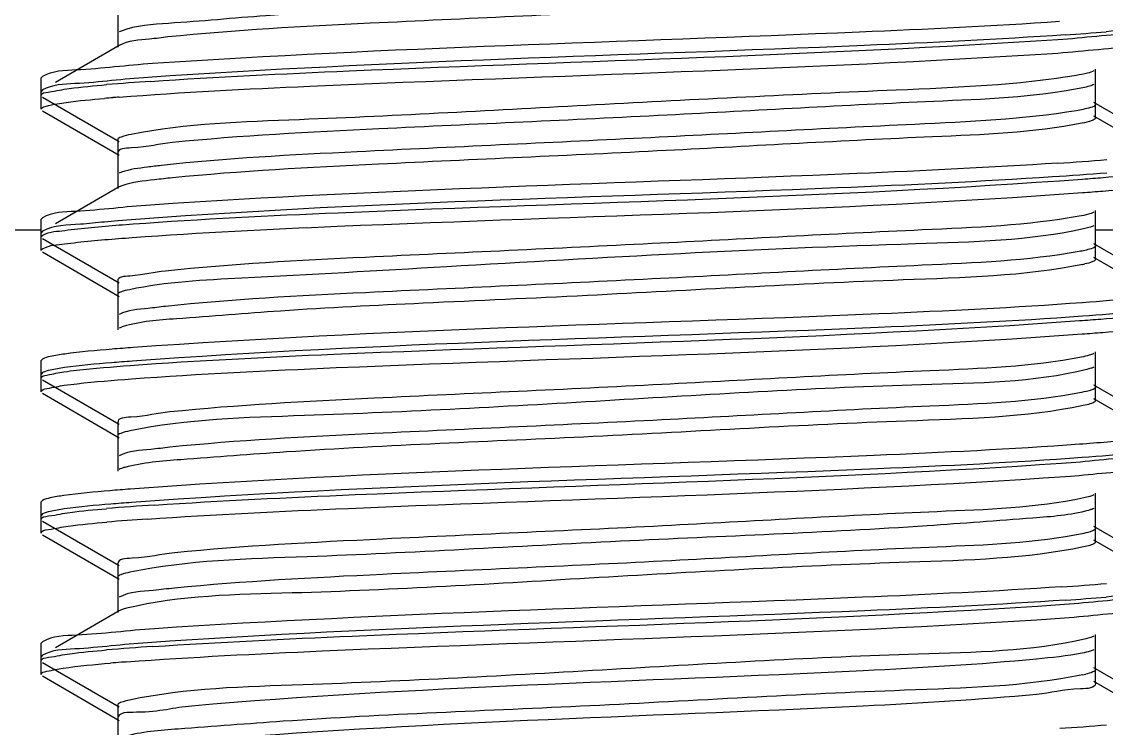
# Model space of a CAD drawing. Extents: x 1725261 to 1937680, y 860327 to 1571294.
# Drawn here: x 1825653.7 to 1825836.4, y 1253251.3 to 1253370.3 of the extents above; entities that cross this region are included whole.
import ezdxf

# ---------------------------------------------------------------- set-up
doc = ezdxf.new("R2010")
doc.units = 0
doc.header["$LTSCALE"] = 1000
doc.header["$MEASUREMENT"] = 0

msp = doc.modelspace()

# ---------------------------------------------------------------- linework, layer by layer
at = {"linetype": 'Continuous'}
for p, q in [((1825669.89, 1253374.23), (1825669.89, 1253368.28)), ((1825669.89, 1253371.96), (1825669.89, 1253366)), ((1825670.48, 1253368.73), (1825670.15, 1253368.58)), ((1825670.15, 1253366.3), (1825659.39, 1253360.08)), ((1825834.61, 1253356.37), (1825834.61, 1253362.33)), ((1825657.22, 1253361.1), (1825657, 1253360.84)), ((1825657, 1253357.86), (1825657, 1253360.84)), ((1825657, 1253357.86), (1825657, 1253360.84)), ((1825657.22, 1253358.82), (1825657, 1253358.56)), ((1825657, 1253355.58), (1825657, 1253358.56)), ((1825657, 1253355.58), (1825657, 1253358.56)), ((1825834.61, 1253354.1), (1825834.61, 1253360.05)), ((1825657.22, 1253357.6), (1825670.15, 1253350.12)), ((1825847.28, 1253349.19), (1825834.35, 1253356.68)), ((1825657.22, 1253355.32), (1825670.15, 1253347.84)), ((1825847.28, 1253346.92), (1825834.35, 1253354.4)), ((1825669.89, 1253350.42), (1825669.89, 1253344.47)), ((1825669.89, 1253348.14), (1825669.89, 1253342.19)), ((1825670.54, 1253344.94), (1825670.15, 1253344.77)), ((1825670.15, 1253342.49), (1825659.39, 1253336.26)), ((1825670.58, 1253342.68), (1825670.15, 1253342.49)), ((1825834.61, 1253332.56), (1825834.61, 1253338.51)), ((1825657.22, 1253337.29), (1825657, 1253337.03)), ((1825657, 1253334.05), (1825657, 1253337.03)), ((1825657, 1253334.05), (1825657, 1253337.03)), ((1825657, 1253335.18), (1825508.17, 1253335.18)), ((1825657.22, 1253335.01), (1825657, 1253334.75)), ((1825657, 1253331.77), (1825657, 1253334.75)), ((1825657, 1253331.77), (1825657, 1253334.75)), ((1825834.61, 1253330.28), (1825834.61, 1253336.24)), ((1825996.33, 1253335.18), (1825834.61, 1253335.18)), ((1825657.22, 1253333.79), (1825670.15, 1253326.31)), ((1825847.28, 1253325.38), (1825834.35, 1253332.86)), ((1825657.22, 1253331.51), (1825670.15, 1253324.03)), ((1825847.28, 1253323.1), (1825834.35, 1253330.58)), ((1825669.89, 1253326.61), (1825669.89, 1253320.66)), ((1825669.89, 1253324.33), (1825669.89, 1253318.38)), ((1825834.61, 1253308.75), (1825834.61, 1253314.7)), ((1825657.22, 1253313.47), (1825657, 1253313.21)), ((1825657, 1253310.24), (1825657, 1253313.21)), ((1825657, 1253310.24), (1825657, 1253313.21)), ((1825657.22, 1253311.2), (1825657, 1253310.94)), ((1825657, 1253307.96), (1825657, 1253310.94)), ((1825657, 1253307.96), (1825657, 1253310.94)), ((1825834.61, 1253306.47), (1825834.61, 1253312.42)), ((1825657.22, 1253309.98), (1825670.15, 1253302.49)), ((1825847.28, 1253301.57), (1825834.35, 1253309.05)), ((1825657.22, 1253307.7), (1825670.15, 1253300.22)), ((1825833.16, 1253305.76), (1825832.55, 1253305.62)), ((1825847.28, 1253299.29), (1825834.35, 1253306.77)), ((1825669.89, 1253302.8), (1825669.89, 1253296.84)), ((1825669.89, 1253300.52), (1825669.89, 1253294.56)), ((1825834.61, 1253284.94), (1825834.61, 1253290.89)), ((1825657.22, 1253289.66), (1825657, 1253289.4)), ((1825657, 1253286.42), (1825657, 1253289.4)), ((1825657, 1253286.42), (1825657, 1253289.4)), ((1825657.22, 1253287.38), (1825657, 1253287.12)), ((1825657, 1253284.15), (1825657, 1253287.12)), ((1825657, 1253284.15), (1825657, 1253287.12)), ((1825834.61, 1253282.66), (1825834.61, 1253288.61)), ((1825657.22, 1253286.16), (1825670.15, 1253278.68)), ((1825657.22, 1253283.88), (1825670.15, 1253276.4)), ((1825847.28, 1253277.76), (1825834.35, 1253285.24)), ((1825833.45, 1253282.02), (1825832.6, 1253281.82)), ((1825847.28, 1253275.48), (1825834.35, 1253282.96)), ((1825669.89, 1253278.98), (1825669.89, 1253273.03)), ((1825669.89, 1253276.7), (1825669.89, 1253270.75)), ((1825670.15, 1253271.05), (1825659.39, 1253264.83)), ((1825834.61, 1253261.12), (1825834.61, 1253267.08)), ((1825657.22, 1253265.85), (1825657, 1253265.59)), ((1825657, 1253262.61), (1825657, 1253265.59)), ((1825657, 1253262.61), (1825657, 1253265.59)), ((1825657.22, 1253263.57), (1825657, 1253263.31)), ((1825834.61, 1253258.84), (1825834.61, 1253264.8)), ((1825657, 1253260.33), (1825657, 1253263.31)), ((1825657, 1253260.33), (1825657, 1253263.31)), ((1825657.22, 1253262.35), (1825670.15, 1253254.87)), ((1825657.22, 1253260.07), (1825670.15, 1253252.59)), ((1825847.28, 1253253.94), (1825834.35, 1253261.42)), ((1825847.28, 1253251.66), (1825834.35, 1253259.15)), ((1825669.89, 1253255.17), (1825669.89, 1253249.22)), ((1825669.89, 1253252.89), (1825669.89, 1253246.94))]:
    msp.add_line(p, q, dxfattribs=at)
for centre, radius, start, end in [((1825802.14, 1253776.83), 409.64, 273.8317, 274.8033), ((1825702.99, 1252943.52), 417.65, 93.7819, 94.8008), ((1825692.5, 1253070.1), 288.36, 94.6548, 94.9427), ((1825696.75, 1253018.07), 340.57, 94.4875, 94.6577), ((1825800.5, 1253776.04), 430.46, 273.7005, 274.7995), ((1825693.9, 1253032.66), 305.03, 94.5049, 94.936), ((1825828.55, 1253348.77), 19.75, 281.4586, 282.5217), ((1825703.84, 1252861.33), 428.44, 93.7138, 94.7991), ((1825702.23, 1252879.32), 408.11, 93.8416, 94.804), ((1825801.31, 1253694.32), 420.14, 273.7655, 274.8009), ((1825802.24, 1253680.38), 408.44, 273.8398, 274.8035), ((1825703.43, 1252842.7), 423.24, 93.7464, 94.7999), ((1825696.71, 1252923.92), 339.47, 94.4273, 94.7392), ((1825701.26, 1252865.57), 397.99, 94.2964, 94.4317), ((1825828.83, 1253278.28), 18.39, 281.5273, 283.0317), ((1825800.9, 1253675.71), 425.36, 273.7325, 274.8002)]:
    msp.add_arc(centre, radius, start, end, dxfattribs=at)
for points, knots in [([(1825830.94, 1253379.05), (1825820.09, 1253377.36), (1825791.27, 1253376.28), (1825753.6, 1253374.29), (1825719.2, 1253372.66), (1825697, 1253371.63), (1825681.33, 1253370.14), (1825672.99, 1253369.7), (1825670.48, 1253368.73)], [0, 0, 0, 0, 0.204799, 0.536352, 0.704101, 0.847377, 0.949834, 1, 1, 1, 1]), ([(1825832.08, 1253376.97), (1825823.55, 1253375.37), (1825799.66, 1253374.48), (1825759.83, 1253372.2), (1825717.2, 1253370.32), (1825689.68, 1253368.92), (1825678.36, 1253367.74)], [0, 0, 0, 0, 0.169059, 0.463606, 0.77817, 1, 1, 1, 1]), ([(1825828.58, 1253370.32), (1825817.36, 1253369.57), (1825766.42, 1253367.13), (1825715.42, 1253365.91), (1825675.76, 1253363.26)], [0, 0, 0, 0, 0.220558, 1, 1, 1, 1]), ([(1825828.28, 1253367.32), (1825832.68, 1253367.61), (1825838.84, 1253368.46), (1825845.57, 1253368.53), (1825847.27, 1253369.51)], [0, 0, 0, 0, 0.69148, 1, 1, 1, 1]), ([(1825678.36, 1253367.74), (1825677.32, 1253367.63), (1825674.61, 1253367.23), (1825671.65, 1253367.18), (1825670.15, 1253366.3)], [0, 0, 0, 0, 0.374179, 1, 1, 1, 1]), ([(1825829.52, 1253368.1), (1825818.24, 1253367.33), (1825766.73, 1253364.85), (1825715.16, 1253363.66), (1825674.99, 1253360.93)], [0, 0, 0, 0, 0.219186, 1, 1, 1, 1]), ([(1825675.44, 1253360.26), (1825686.59, 1253361.01), (1825737.53, 1253363.46), (1825788.54, 1253364.69), (1825828.28, 1253367.32)], [0, 0, 0, 0, 0.219018, 1, 1, 1, 1]), ([(1825827.39, 1253364.98), (1825832, 1253365.28), (1825838.45, 1253366.17), (1825845.49, 1253366.21), (1825847.27, 1253367.23)], [0, 0, 0, 0, 0.692236, 1, 1, 1, 1]), ([(1825670.11, 1253357.6), (1825680.81, 1253358.44), (1825733.24, 1253361.04), (1825785.72, 1253362.29), (1825827.39, 1253364.98)], [0, 0, 0, 0, 0.204514, 1, 1, 1, 1]), ([(1825675.76, 1253363.26), (1825671.47, 1253362.97), (1825665.46, 1253362.14), (1825658.89, 1253362.06), (1825657.23, 1253361.1)], [0, 0, 0, 0, 0.691063, 1, 1, 1, 1]), ([(1825834.35, 1253362.03), (1825834.02, 1253361.84), (1825833.03, 1253361.57), (1825832.04, 1253361.37), (1825831.41, 1253361.27)], [0, 0, 0, 0, 0.371353, 1, 1, 1, 1]), ([(1825674.99, 1253360.93), (1825670.88, 1253360.65), (1825665.11, 1253359.85), (1825658.83, 1253359.74), (1825657.23, 1253358.82)], [0, 0, 0, 0, 0.690332, 1, 1, 1, 1]), ([(1825831.41, 1253361.27), (1825821.4, 1253359.6), (1825794.27, 1253358.57), (1825750.65, 1253356.35), (1825707.75, 1253353.92), (1825681.47, 1253353.15), (1825672.15, 1253351.31)], [0, 0, 0, 0, 0.190819, 0.5086, 0.821571, 1, 1, 1, 1]), ([(1825657, 1253357.86), (1825657, 1253358.31), (1825659.36, 1253358.59), (1825660.55, 1253358.91), (1825661.74, 1253359.06)], [0, 0, 0, 0, 0.27103, 1, 1, 1, 1]), ([(1825832.47, 1253359.18), (1825824.24, 1253357.51), (1825800.73, 1253356.74), (1825761.29, 1253354.37), (1825718.48, 1253352.53), (1825690.67, 1253351.11), (1825679.1, 1253349.95)], [0, 0, 0, 0, 0.163938, 0.456535, 0.773032, 1, 1, 1, 1]), ([(1825834.35, 1253359.75), (1825834.13, 1253359.62), (1825833.5, 1253359.41), (1825832.86, 1253359.26), (1825832.47, 1253359.18)], [0, 0, 0, 0, 0.390278, 1, 1, 1, 1]), ([(1825659.7, 1253356.49), (1825660.2, 1253356.57), (1825662.84, 1253356.96), (1825665.5, 1253357.21), (1825667.66, 1253357.39)], [0, 0, 0, 0, 0.190856, 1, 1, 1, 1]), ([(1825657, 1253355.58), (1825657, 1253355.86), (1825658.28, 1253356.2), (1825659.02, 1253356.37), (1825659.7, 1253356.49)], [0, 0, 0, 0, 0.282056, 1, 1, 1, 1]), ([(1825831.41, 1253355.31), (1825822.42, 1253353.82), (1825797.93, 1253352.78), (1825757.56, 1253350.6), (1825715.24, 1253348.67), (1825688.2, 1253347.3), (1825677.25, 1253346.08)], [0, 0, 0, 0, 0.176994, 0.474556, 0.786113, 1, 1, 1, 1]), ([(1825834.61, 1253356.37), (1825834.61, 1253356.05), (1825833.09, 1253355.66), (1825832.22, 1253355.45), (1825831.41, 1253355.31)], [0, 0, 0, 0, 0.282326, 1, 1, 1, 1]), ([(1825832.38, 1253353.21), (1825824.1, 1253351.56), (1825800.56, 1253350.76), (1825761.11, 1253348.42), (1825718.39, 1253346.58), (1825690.64, 1253345.15), (1825679.1, 1253344)], [0, 0, 0, 0, 0.164905, 0.457517, 0.773479, 1, 1, 1, 1]), ([(1825834.61, 1253354.1), (1825834.61, 1253353.86), (1825833.6, 1253353.47), (1825832.94, 1253353.32), (1825832.38, 1253353.21)], [0, 0, 0, 0, 0.292289, 1, 1, 1, 1]), ([(1825672.15, 1253351.31), (1825671.58, 1253351.2), (1825670.92, 1253351.05), (1825669.89, 1253350.66), (1825669.89, 1253350.42)], [0, 0, 0, 0, 0.708966, 1, 1, 1, 1]), ([(1825679.1, 1253349.95), (1825676.8, 1253349.72), (1825674.64, 1253349.02), (1825669.88, 1253348.98), (1825669.89, 1253348.14)], [0, 0, 0, 0, 0.733597, 1, 1, 1, 1]), ([(1825677.25, 1253346.08), (1825676.47, 1253346), (1825674.23, 1253345.7), (1825671.93, 1253345.46), (1825670.54, 1253344.94)], [0, 0, 0, 0, 0.346189, 1, 1, 1, 1]), ([(1825828.28, 1253346.48), (1825817.01, 1253345.74), (1825766.06, 1253343.3), (1825715.05, 1253342.09), (1825675.44, 1253339.42)], [0, 0, 0, 0, 0.221566, 1, 1, 1, 1]), ([(1825827.39, 1253344.15), (1825815.33, 1253343.37), (1825762.84, 1253340.86), (1825710.27, 1253339.93), (1825669.94, 1253336.75)], [0, 0, 0, 0, 0.230084, 1, 1, 1, 1]), ([(1825679.1, 1253344), (1825678.1, 1253343.9), (1825675.25, 1253343.56), (1825672.34, 1253343.31), (1825670.58, 1253342.68)], [0, 0, 0, 0, 0.349753, 1, 1, 1, 1]), ([(1825672.47, 1253336.24), (1825683.99, 1253337.08), (1825737.32, 1253339.68), (1825790.73, 1253340.72), (1825832.46, 1253343.8)], [0, 0, 0, 0, 0.216266, 1, 1, 1, 1]), ([(1825832.46, 1253343.8), (1825833.61, 1253343.88), (1825837.35, 1253344.18), (1825841.09, 1253344.51), (1825843.67, 1253344.88)], [0, 0, 0, 0, 0.307531, 1, 1, 1, 1]), ([(1825832.42, 1253341.52), (1825833.57, 1253341.6), (1825837.32, 1253341.9), (1825841.07, 1253342.23), (1825843.65, 1253342.6)], [0, 0, 0, 0, 0.307522, 1, 1, 1, 1]), ([(1825672.34, 1253333.95), (1825683.84, 1253334.79), (1825737.21, 1253337.39), (1825790.64, 1253338.44), (1825832.42, 1253341.52)], [0, 0, 0, 0, 0.215878, 1, 1, 1, 1]), ([(1825675.44, 1253339.42), (1825671.22, 1253339.14), (1825665.31, 1253338.32), (1825658.87, 1253338.23), (1825657.23, 1253337.29)], [0, 0, 0, 0, 0.690751, 1, 1, 1, 1]), ([(1825667.66, 1253336.56), (1825666.31, 1253336.44), (1825662.88, 1253335.98), (1825659.11, 1253336.09), (1825657.22, 1253335.01)], [0, 0, 0, 0, 0.38257, 1, 1, 1, 1]), ([(1825831.85, 1253337.53), (1825823.15, 1253335.97), (1825799.04, 1253335.03), (1825759.02, 1253332.78), (1825716.49, 1253330.88), (1825689.14, 1253329.49), (1825677.95, 1253328.3)], [0, 0, 0, 0, 0.171902, 0.467529, 0.781017, 1, 1, 1, 1]), ([(1825834.35, 1253338.21), (1825834.07, 1253338.05), (1825833.22, 1253337.8), (1825832.38, 1253337.63), (1825831.85, 1253337.53)], [0, 0, 0, 0, 0.37809, 1, 1, 1, 1]), ([(1825657, 1253334.05), (1825657, 1253334.17), (1825658.41, 1253335.06), (1825659.71, 1253334.97), (1825660.96, 1253335.15)], [0, 0, 0, 0, 0.088842, 1, 1, 1, 1]), ([(1825660.96, 1253335.15), (1825661.7, 1253335.25), (1825665.52, 1253335.71), (1825669.36, 1253336.01), (1825672.47, 1253336.24)], [0, 0, 0, 0, 0.19158, 1, 1, 1, 1]), ([(1825832.83, 1253335.45), (1825823.51, 1253333.37), (1825787.34, 1253332.61), (1825740.13, 1253329.89), (1825696.03, 1253327.31), (1825678.09, 1253326.47), (1825671.88, 1253325.16)], [0, 0, 0, 0, 0.17752, 0.667782, 0.88196, 1, 1, 1, 1]), ([(1825834.35, 1253335.93), (1825834.16, 1253335.83), (1825833.66, 1253335.65), (1825833.14, 1253335.52), (1825832.83, 1253335.45)], [0, 0, 0, 0, 0.399432, 1, 1, 1, 1]), ([(1825657, 1253331.77), (1825657, 1253331.89), (1825658.4, 1253332.78), (1825659.68, 1253332.69), (1825660.93, 1253332.86)], [0, 0, 0, 0, 0.089015, 1, 1, 1, 1]), ([(1825660.93, 1253332.86), (1825661.66, 1253332.97), (1825665.45, 1253333.43), (1825669.26, 1253333.73), (1825672.34, 1253333.95)], [0, 0, 0, 0, 0.191545, 1, 1, 1, 1]), ([(1825831.85, 1253331.58), (1825823.15, 1253330.02), (1825799.04, 1253329.07), (1825759.02, 1253326.83), (1825716.49, 1253324.93), (1825689.14, 1253323.54), (1825677.95, 1253322.35)], [0, 0, 0, 0, 0.171902, 0.467529, 0.781017, 1, 1, 1, 1]), ([(1825834.61, 1253332.56), (1825834.61, 1253332.28), (1825833.33, 1253331.88), (1825832.55, 1253331.7), (1825831.85, 1253331.58)], [0, 0, 0, 0, 0.286129, 1, 1, 1, 1]), ([(1825832.47, 1253329.42), (1825822.55, 1253327.4), (1825794.49, 1253326.76), (1825757.53, 1253324.51), (1825722.56, 1253322.94), (1825699.44, 1253321.83), (1825682.66, 1253320.42), (1825673.7, 1253319.83), (1825670.81, 1253318.94)], [0, 0, 0, 0, 0.187537, 0.516126, 0.6871, 0.835564, 0.944057, 1, 1, 1, 1]), ([(1825834.61, 1253330.28), (1825834.61, 1253330.08), (1825833.83, 1253329.72), (1825833.28, 1253329.59), (1825832.83, 1253329.49)], [0, 0, 0, 0, 0.300005, 1, 1, 1, 1]), ([(1825677.95, 1253328.3), (1825675.94, 1253328.08), (1825674.02, 1253327.49), (1825669.88, 1253327.35), (1825669.89, 1253326.61)], [0, 0, 0, 0, 0.733399, 1, 1, 1, 1]), ([(1825671.88, 1253325.16), (1825671.37, 1253325.06), (1825670.77, 1253324.92), (1825669.89, 1253324.55), (1825669.89, 1253324.33)], [0, 0, 0, 0, 0.704879, 1, 1, 1, 1]), ([(1825843.67, 1253324.04), (1825842.95, 1253323.94), (1825839.23, 1253323.48), (1825835.49, 1253323.18), (1825832.46, 1253322.96)], [0, 0, 0, 0, 0.191299, 1, 1, 1, 1]), ([(1825677.95, 1253322.35), (1825676.97, 1253322.24), (1825674.39, 1253321.86), (1825671.58, 1253321.79), (1825670.15, 1253320.96)], [0, 0, 0, 0, 0.373077, 1, 1, 1, 1]), ([(1825832.46, 1253322.96), (1825821.03, 1253322.12), (1825767.7, 1253319.52), (1825714.29, 1253318.45), (1825672.47, 1253315.4)], [0, 0, 0, 0, 0.214619, 1, 1, 1, 1]), ([(1825832.42, 1253320.68), (1825820.97, 1253319.84), (1825767.61, 1253317.23), (1825714.17, 1253316.17), (1825672.34, 1253313.12)], [0, 0, 0, 0, 0.214875, 1, 1, 1, 1]), ([(1825831.93, 1253319.95), (1825833.12, 1253320.03), (1825836.99, 1253320.33), (1825840.86, 1253320.67), (1825843.52, 1253321.04)], [0, 0, 0, 0, 0.307277, 1, 1, 1, 1]), ([(1825843.65, 1253321.76), (1825842.94, 1253321.66), (1825839.21, 1253321.2), (1825835.45, 1253320.9), (1825832.42, 1253320.68)], [0, 0, 0, 0, 0.191309, 1, 1, 1, 1]), ([(1825670.81, 1253318.94), (1825670.68, 1253318.9), (1825670.46, 1253318.83), (1825670.24, 1253318.73), (1825670.15, 1253318.68)], [0, 0, 0, 0, 0.565784, 1, 1, 1, 1]), ([(1825672.01, 1253312.39), (1825683.43, 1253313.24), (1825736.74, 1253315.84), (1825790.12, 1253316.91), (1825831.93, 1253319.95)], [0, 0, 0, 0, 0.214433, 1, 1, 1, 1]), ([(1825832.37, 1253317.7), (1825833.53, 1253317.78), (1825837.29, 1253318.08), (1825841.05, 1253318.42), (1825843.64, 1253318.78)], [0, 0, 0, 0, 0.307507, 1, 1, 1, 1]), ([(1825672.21, 1253310.13), (1825683.7, 1253310.97), (1825737.09, 1253313.58), (1825790.56, 1253314.62), (1825832.37, 1253317.7)], [0, 0, 0, 0, 0.215487, 1, 1, 1, 1]), ([(1825672.47, 1253315.4), (1825671.29, 1253315.32), (1825667.45, 1253315.02), (1825663.61, 1253314.68), (1825660.96, 1253314.31)], [0, 0, 0, 0, 0.307204, 1, 1, 1, 1]), ([(1825660.96, 1253314.31), (1825660.15, 1253314.2), (1825658.9, 1253313.98), (1825657.62, 1253313.7), (1825657.23, 1253313.47)], [0, 0, 0, 0, 0.644191, 1, 1, 1, 1]), ([(1825672.34, 1253313.12), (1825671.17, 1253313.03), (1825667.36, 1253312.73), (1825663.55, 1253312.4), (1825660.93, 1253312.03)], [0, 0, 0, 0, 0.307253, 1, 1, 1, 1]), ([(1825832.26, 1253313.79), (1825823.86, 1253312.16), (1825800.14, 1253311.33), (1825760.48, 1253309.01), (1825717.77, 1253307.15), (1825690.12, 1253305.73), (1825678.68, 1253304.56)], [0, 0, 0, 0, 0.166793, 0.460477, 0.775901, 1, 1, 1, 1]), ([(1825834.35, 1253314.4), (1825834.1, 1253314.26), (1825833.4, 1253314.04), (1825832.7, 1253313.88), (1825832.26, 1253313.79)], [0, 0, 0, 0, 0.385626, 1, 1, 1, 1]), ([(1825657, 1253310.24), (1825657, 1253310.61), (1825658.87, 1253310.92), (1825659.86, 1253311.18), (1825660.82, 1253311.32)], [0, 0, 0, 0, 0.274668, 1, 1, 1, 1]), ([(1825660.93, 1253312.03), (1825660.12, 1253311.91), (1825658.88, 1253311.7), (1825657.62, 1253311.42), (1825657.23, 1253311.2)], [0, 0, 0, 0, 0.643834, 1, 1, 1, 1]), ([(1825660.82, 1253311.32), (1825661.53, 1253311.42), (1825665.25, 1253311.87), (1825668.99, 1253312.17), (1825672.01, 1253312.39)], [0, 0, 0, 0, 0.191269, 1, 1, 1, 1]), ([(1825833.16, 1253311.71), (1825824.1, 1253309.48), (1825797.24, 1253309.22), (1825753.45, 1253306.45), (1825709.03, 1253304.01), (1825681.55, 1253303.37), (1825671.91, 1253301.36)], [0, 0, 0, 0, 0.173176, 0.493211, 0.817077, 1, 1, 1, 1]), ([(1825834.35, 1253312.12), (1825834.2, 1253312.04), (1825833.8, 1253311.88), (1825833.4, 1253311.77), (1825833.16, 1253311.71)], [0, 0, 0, 0, 0.409846, 1, 1, 1, 1]), ([(1825657, 1253307.96), (1825657, 1253308.33), (1825658.91, 1253308.65), (1825659.91, 1253308.91), (1825660.89, 1253309.05)], [0, 0, 0, 0, 0.274365, 1, 1, 1, 1]), ([(1825660.89, 1253309.05), (1825661.61, 1253309.15), (1825665.37, 1253309.61), (1825669.16, 1253309.91), (1825672.21, 1253310.13)], [0, 0, 0, 0, 0.191422, 1, 1, 1, 1]), ([(1825832.26, 1253307.84), (1825823.86, 1253306.21), (1825800.14, 1253305.37), (1825760.48, 1253303.05), (1825717.77, 1253301.19), (1825690.12, 1253299.78), (1825678.68, 1253298.61)], [0, 0, 0, 0, 0.166793, 0.460477, 0.775901, 1, 1, 1, 1]), ([(1825834.61, 1253308.75), (1825834.61, 1253308.5), (1825833.54, 1253308.11), (1825832.85, 1253307.96), (1825832.26, 1253307.84)], [0, 0, 0, 0, 0.290766, 1, 1, 1, 1]), ([(1825832.55, 1253305.62), (1825822.77, 1253303.6), (1825795.01, 1253303), (1825750.4, 1253300.19), (1825709.53, 1253298.75), (1825683.31, 1253296.71), (1825674.13, 1253296.04), (1825671.07, 1253295.21)], [0, 0, 0, 0, 0.184985, 0.511081, 0.830893, 0.941203, 1, 1, 1, 1]), ([(1825834.61, 1253306.47), (1825834.61, 1253306.3), (1825834, 1253305.96), (1825833.53, 1253305.85), (1825833.16, 1253305.76)], [0, 0, 0, 0, 0.307791, 1, 1, 1, 1]), ([(1825678.68, 1253304.56), (1825676.49, 1253304.34), (1825674.41, 1253303.68), (1825669.89, 1253303.59), (1825669.89, 1253302.8)], [0, 0, 0, 0, 0.734217, 1, 1, 1, 1]), ([(1825671.91, 1253301.36), (1825671.39, 1253301.25), (1825670.79, 1253301.11), (1825669.89, 1253300.74), (1825669.89, 1253300.52)], [0, 0, 0, 0, 0.705094, 1, 1, 1, 1]), ([(1825843.52, 1253300.21), (1825842.78, 1253300.11), (1825838.93, 1253299.64), (1825835.06, 1253299.34), (1825831.93, 1253299.11)], [0, 0, 0, 0, 0.191493, 1, 1, 1, 1]), ([(1825678.68, 1253298.61), (1825677.61, 1253298.5), (1825674.78, 1253298.09), (1825671.71, 1253298.05), (1825670.15, 1253297.14)], [0, 0, 0, 0, 0.375015, 1, 1, 1, 1]), ([(1825831.93, 1253299.11), (1825820.41, 1253298.27), (1825767.1, 1253295.68), (1825713.71, 1253294.64), (1825672.01, 1253291.56)], [0, 0, 0, 0, 0.21655, 1, 1, 1, 1]), ([(1825828.91, 1253295.92), (1825833.16, 1253296.21), (1825839.12, 1253297.03), (1825845.62, 1253297.12), (1825847.27, 1253298.07)], [0, 0, 0, 0, 0.690888, 1, 1, 1, 1]), ([(1825832.37, 1253296.86), (1825820.9, 1253296.02), (1825767.51, 1253293.42), (1825714.05, 1253292.36), (1825672.21, 1253289.29)], [0, 0, 0, 0, 0.215154, 1, 1, 1, 1]), ([(1825843.64, 1253297.95), (1825842.93, 1253297.85), (1825839.18, 1253297.39), (1825835.42, 1253297.09), (1825832.37, 1253296.86)], [0, 0, 0, 0, 0.191315, 1, 1, 1, 1]), ([(1825671.07, 1253295.21), (1825670.89, 1253295.16), (1825670.57, 1253295.06), (1825670.27, 1253294.93), (1825670.15, 1253294.87)], [0, 0, 0, 0, 0.579307, 1, 1, 1, 1]), ([(1825676.09, 1253288.87), (1825687.34, 1253289.61), (1825738.28, 1253292.05), (1825789.28, 1253293.27), (1825828.91, 1253295.92)], [0, 0, 0, 0, 0.221116, 1, 1, 1, 1]), ([(1825829.59, 1253293.69), (1825833.68, 1253293.97), (1825839.42, 1253294.76), (1825845.68, 1253294.87), (1825847.27, 1253295.79)], [0, 0, 0, 0, 0.690218, 1, 1, 1, 1]), ([(1825674.89, 1253286.51), (1825686.17, 1253287.28), (1825737.74, 1253289.76), (1825789.37, 1253290.95), (1825829.59, 1253293.69)], [0, 0, 0, 0, 0.219072, 1, 1, 1, 1]), ([(1825672.01, 1253291.56), (1825670.86, 1253291.47), (1825667.13, 1253291.18), (1825663.39, 1253290.84), (1825660.82, 1253290.48)], [0, 0, 0, 0, 0.307563, 1, 1, 1, 1]), ([(1825660.82, 1253290.48), (1825660.04, 1253290.37), (1825658.84, 1253290.16), (1825657.61, 1253289.88), (1825657.23, 1253289.66)], [0, 0, 0, 0, 0.642717, 1, 1, 1, 1]), ([(1825672.21, 1253289.29), (1825671.05, 1253289.21), (1825667.27, 1253288.91), (1825663.49, 1253288.58), (1825660.89, 1253288.21)], [0, 0, 0, 0, 0.30739, 1, 1, 1, 1]), ([(1825832.64, 1253290.06), (1825824.54, 1253288.35), (1825801.2, 1253287.63), (1825761.93, 1253285.23), (1825719.05, 1253283.41), (1825691.11, 1253281.98), (1825679.44, 1253280.83)], [0, 0, 0, 0, 0.161662, 0.453393, 0.770761, 1, 1, 1, 1]), ([(1825834.35, 1253290.59), (1825834.14, 1253290.47), (1825833.57, 1253290.27), (1825832.99, 1253290.13), (1825832.64, 1253290.06)], [0, 0, 0, 0, 0.394192, 1, 1, 1, 1]), ([(1825657, 1253286.42), (1825657, 1253286.88), (1825659.44, 1253287.15), (1825660.65, 1253287.49), (1825661.88, 1253287.64)], [0, 0, 0, 0, 0.270591, 1, 1, 1, 1]), ([(1825660.89, 1253288.21), (1825660.09, 1253288.1), (1825658.86, 1253287.88), (1825657.61, 1253287.61), (1825657.23, 1253287.38)], [0, 0, 0, 0, 0.643387, 1, 1, 1, 1]), ([(1825833.45, 1253287.97), (1825830.41, 1253287.14), (1825821.25, 1253286.48), (1825795.05, 1253284.42), (1825754.17, 1253282.98), (1825709.53, 1253280.18), (1825681.74, 1253279.57), (1825671.96, 1253277.56)], [0, 0, 0, 0, 0.058552, 0.168707, 0.488491, 0.814803, 1, 1, 1, 1]), ([(1825834.35, 1253288.31), (1825834.23, 1253288.24), (1825833.94, 1253288.12), (1825833.63, 1253288.02), (1825833.45, 1253287.97)], [0, 0, 0, 0, 0.421757, 1, 1, 1, 1]), ([(1825657, 1253284.15), (1825657, 1253284.58), (1825659.27, 1253284.86), (1825660.42, 1253285.17), (1825661.56, 1253285.32)], [0, 0, 0, 0, 0.271621, 1, 1, 1, 1]), ([(1825832.64, 1253284.1), (1825824.54, 1253282.39), (1825801.2, 1253281.68), (1825761.93, 1253279.28), (1825719.05, 1253277.46), (1825691.11, 1253276.02), (1825679.44, 1253274.87)], [0, 0, 0, 0, 0.161662, 0.453393, 0.770761, 1, 1, 1, 1]), ([(1825834.61, 1253284.94), (1825834.61, 1253284.72), (1825833.73, 1253284.35), (1825833.14, 1253284.21), (1825832.64, 1253284.1)], [0, 0, 0, 0, 0.296339, 1, 1, 1, 1]), ([(1825832.6, 1253281.82), (1825822.96, 1253279.8), (1825795.51, 1253279.17), (1825751.12, 1253276.72), (1825707.32, 1253273.97), (1825680.45, 1253273.68), (1825671.37, 1253271.47)], [0, 0, 0, 0, 0.182739, 0.506392, 0.826439, 1, 1, 1, 1]), ([(1825834.61, 1253282.66), (1825834.61, 1253282.51), (1825834.14, 1253282.21), (1825833.75, 1253282.1), (1825833.45, 1253282.02)], [0, 0, 0, 0, 0.317499, 1, 1, 1, 1]), ([(1825679.44, 1253280.83), (1825677.06, 1253280.59), (1825674.82, 1253279.86), (1825669.89, 1253279.85), (1825669.89, 1253278.98)], [0, 0, 0, 0, 0.73489, 1, 1, 1, 1]), ([(1825671.96, 1253277.56), (1825671.43, 1253277.45), (1825670.81, 1253277.31), (1825669.89, 1253276.93), (1825669.89, 1253276.7)], [0, 0, 0, 0, 0.705716, 1, 1, 1, 1]), ([(1825679.44, 1253274.87), (1825678.26, 1253274.76), (1825675.19, 1253274.32), (1825671.84, 1253274.32), (1825670.15, 1253273.33)], [0, 0, 0, 0, 0.376776, 1, 1, 1, 1]), ([(1825828.91, 1253275.09), (1825817.74, 1253274.34), (1825766.8, 1253271.89), (1825715.8, 1253270.66), (1825676.09, 1253268.03)], [0, 0, 0, 0, 0.219496, 1, 1, 1, 1]), ([(1825829.59, 1253272.85), (1825818.31, 1253272.08), (1825766.74, 1253269.6), (1825715.11, 1253268.41), (1825674.89, 1253265.67)], [0, 0, 0, 0, 0.219115, 1, 1, 1, 1]), ([(1825828.59, 1253272.09), (1825832.92, 1253272.38), (1825838.98, 1253273.22), (1825845.59, 1253273.29), (1825847.27, 1253274.26)], [0, 0, 0, 0, 0.691188, 1, 1, 1, 1]), ([(1825671.37, 1253271.47), (1825671.12, 1253271.41), (1825670.71, 1253271.3), (1825670.3, 1253271.14), (1825670.15, 1253271.05)], [0, 0, 0, 0, 0.591078, 1, 1, 1, 1]), ([(1825675.77, 1253265.03), (1825686.97, 1253265.78), (1825737.91, 1253268.22), (1825788.91, 1253269.45), (1825828.59, 1253272.09)], [0, 0, 0, 0, 0.220088, 1, 1, 1, 1]), ([(1825828.6, 1253269.81), (1825832.92, 1253270.1), (1825838.98, 1253270.94), (1825845.59, 1253271.01), (1825847.27, 1253271.98)], [0, 0, 0, 0, 0.691187, 1, 1, 1, 1]), ([(1825671.45, 1253262.45), (1825682.4, 1253263.27), (1825734.78, 1253265.84), (1825787.23, 1253267.06), (1825828.6, 1253269.81)], [0, 0, 0, 0, 0.209378, 1, 1, 1, 1]), ([(1825676.09, 1253268.03), (1825671.72, 1253267.74), (1825665.6, 1253266.89), (1825658.92, 1253266.82), (1825657.23, 1253265.85)], [0, 0, 0, 0, 0.691369, 1, 1, 1, 1]), ([(1825674.89, 1253265.67), (1825670.8, 1253265.39), (1825665.07, 1253264.6), (1825658.82, 1253264.49), (1825657.23, 1253263.57)], [0, 0, 0, 0, 0.690219, 1, 1, 1, 1]), ([(1825832.98, 1253266.32), (1825823.77, 1253264.18), (1825796.85, 1253263.78), (1825753.01, 1253261.11), (1825708.78, 1253258.65), (1825681.46, 1253258.02), (1825671.89, 1253256.01)], [0, 0, 0, 0, 0.175623, 0.495702, 0.818204, 1, 1, 1, 1]), ([(1825834.35, 1253266.78), (1825834.18, 1253266.68), (1825833.73, 1253266.51), (1825833.26, 1253266.39), (1825832.98, 1253266.32)], [0, 0, 0, 0, 0.403878, 1, 1, 1, 1]), ([(1825657, 1253262.61), (1825657, 1253263.06), (1825659.4, 1253263.34), (1825660.61, 1253263.67), (1825661.82, 1253263.82)], [0, 0, 0, 0, 0.270787, 1, 1, 1, 1]), ([(1825833.71, 1253264.24), (1825833.27, 1253264.1), (1825830.29, 1253263.45), (1825827.25, 1253263.17), (1825824.69, 1253262.92)], [0, 0, 0, 0, 0.153853, 1, 1, 1, 1]), ([(1825834.35, 1253264.5), (1825834.26, 1253264.45), (1825834.05, 1253264.35), (1825833.84, 1253264.28), (1825833.71, 1253264.24)], [0, 0, 0, 0, 0.435445, 1, 1, 1, 1]), ([(1825824.69, 1253262.92), (1825814.98, 1253261.98), (1825767.54, 1253259.27), (1825720, 1253258.28), (1825682.38, 1253255.01)], [0, 0, 0, 0, 0.20523, 1, 1, 1, 1]), ([(1825657, 1253260.33), (1825657, 1253260.69), (1825658.8, 1253261.01), (1825659.75, 1253261.26), (1825660.68, 1253261.39)], [0, 0, 0, 0, 0.275063, 1, 1, 1, 1]), ([(1825832.51, 1253260.27), (1825822.65, 1253258.25), (1825794.72, 1253257.63), (1825749.94, 1253254.82), (1825709.02, 1253253.4), (1825682.94, 1253251.31), (1825673.89, 1253250.68), (1825670.92, 1253249.82)], [0, 0, 0, 0, 0.186373, 0.513855, 0.833476, 0.942785, 1, 1, 1, 1]), ([(1825834.61, 1253261.12), (1825834.61, 1253260.94), (1825833.91, 1253260.59), (1825833.4, 1253260.46), (1825832.98, 1253260.37)], [0, 0, 0, 0, 0.303248, 1, 1, 1, 1]), ([(1825834.61, 1253258.84), (1825834.61, 1253257.95), (1825829.48, 1253257.97), (1825827.17, 1253257.2), (1825824.69, 1253256.97)], [0, 0, 0, 0, 0.264839, 1, 1, 1, 1]), ([(1825824.69, 1253256.97), (1825814.98, 1253256.03), (1825767.54, 1253253.32), (1825720, 1253252.32), (1825682.38, 1253249.05)], [0, 0, 0, 0, 0.20523, 1, 1, 1, 1]), ([(1825671.89, 1253256.01), (1825671.38, 1253255.9), (1825670.78, 1253255.76), (1825669.89, 1253255.39), (1825669.89, 1253255.17)], [0, 0, 0, 0, 0.704918, 1, 1, 1, 1]), ([(1825682.38, 1253255.01), (1825679.27, 1253254.74), (1825676.41, 1253253.72), (1825669.89, 1253254.01), (1825669.89, 1253252.89)], [0, 0, 0, 0, 0.735758, 1, 1, 1, 1])]:
    msp.add_open_spline(points, degree=3, knots=knots, dxfattribs=at)
for points in [[(1825842.9, 1253369.28), (1825840.76, 1253369.01), (1825838.6, 1253368.81), (1825836.45, 1253368.62)], [(1825661.74, 1253359.06), (1825663.83, 1253359.33), (1825665.93, 1253359.53), (1825668.03, 1253359.71)], [(1825836.54, 1253344.82), (1825833.49, 1253344.56), (1825830.44, 1253344.34), (1825827.39, 1253344.15)], [(1825661.88, 1253287.64), (1825663.91, 1253287.9), (1825665.95, 1253288.09), (1825667.99, 1253288.26)], [(1825661.56, 1253285.32), (1825663.72, 1253285.6), (1825665.89, 1253285.81), (1825668.06, 1253285.99)], [(1825842.92, 1253274.04), (1825840.77, 1253273.76), (1825838.61, 1253273.56), (1825836.44, 1253273.37)], [(1825661.82, 1253263.82), (1825663.88, 1253264.08), (1825665.94, 1253264.28), (1825668.01, 1253264.45)], [(1825660.68, 1253261.39), (1825663.33, 1253261.77), (1825666, 1253262.01), (1825668.67, 1253262.23)]]:
    msp.add_open_spline(points, degree=3, dxfattribs=at)

doc.saveas('drawing.dxf')
